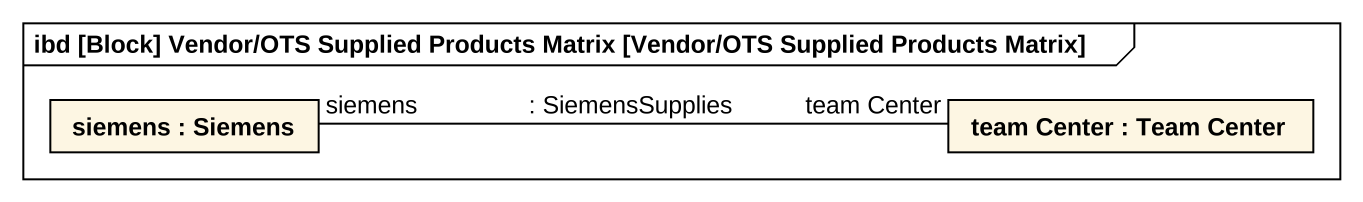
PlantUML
@startuml
mainframe ibd [Block] Vendor/OTS Supplied Products Matrix [Vendor/OTS Supplied Products Matrix]
rectangle "siemens : Siemens" as siemens
rectangle "team Center : Team Center" as team_Center
team_Center "team Center" -left- "siemens" siemens : : SiemensSupplies
@enduml
